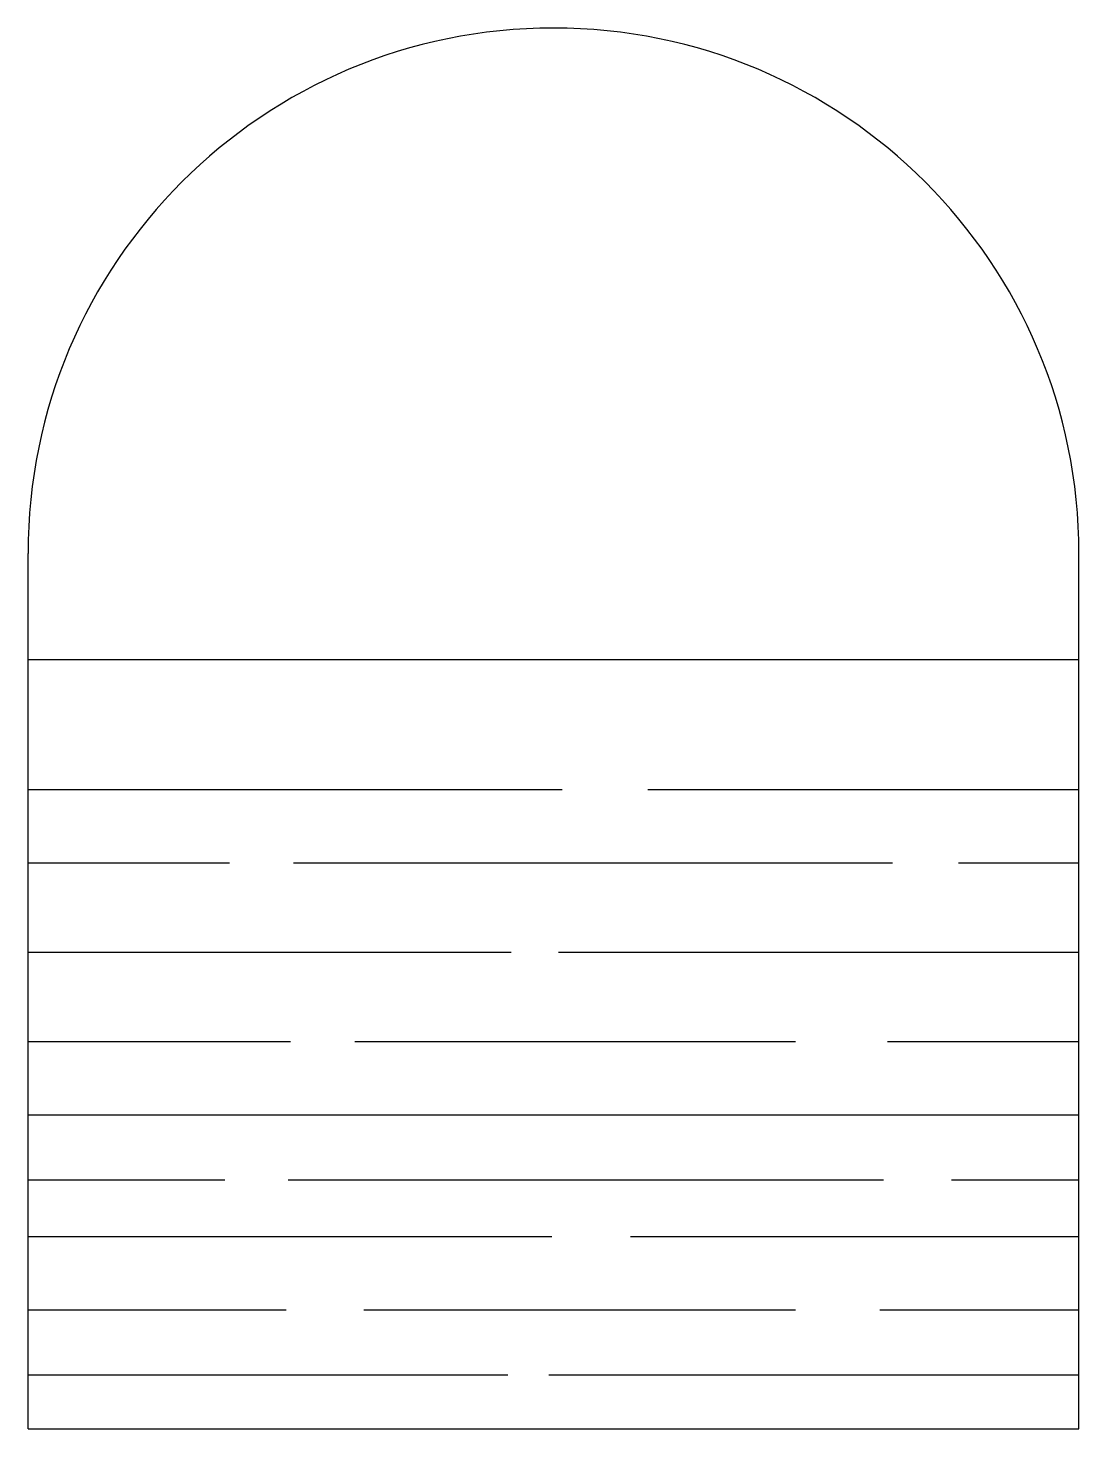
# Model space of a CAD drawing. Header units: millimetres. Extents: x -10099.685 to -10099.385, y 54.17 to 54.57.
import ezdxf

# ---------------------------------------------------------------- set-up
doc = ezdxf.new("R2010")
doc.units = ezdxf.units.MM
doc.header["$LTSCALE"] = 10
doc.layers.add('Tub_equipamentos', color=3, linetype='Continuous')

msp = doc.modelspace()

# ---------------------------------------------------------------- linework, layer by layer
at = {"layer": 'Tub_equipamentos'}
for p, q in [((-10099.68465, 54.16979), (-10099.68465, 54.41979)), ((-10099.38465, 54.16979), (-10099.38465, 54.41979)), ((-10099.68465, 54.38952), (-10099.38465, 54.38952)), ((-10099.68465, 54.16979), (-10099.38465, 54.16979))]:
    msp.add_line(p, q, dxfattribs=at)
at = {"layer": 'Tub_equipamentos', "color": 1}
for p, q in [((-10099.68465, 54.35237), (-10099.53221, 54.35237)), ((-10099.50774, 54.35237), (-10099.38465, 54.35237)), ((-10099.68465, 54.33148), (-10099.62717, 54.33148)), ((-10099.60885, 54.33148), (-10099.43789, 54.33148)), ((-10099.41906, 54.33148), (-10099.38465, 54.33148)), ((-10099.68465, 54.30595), (-10099.54673, 54.30595)), ((-10099.53326, 54.30595), (-10099.38465, 54.30595)), ((-10099.68465, 54.28041), (-10099.6097, 54.28041)), ((-10099.59133, 54.28041), (-10099.46555, 54.28041)), ((-10099.43932, 54.28041), (-10099.38465, 54.28041)), ((-10099.68465, 54.25952), (-10099.38465, 54.25952)), ((-10099.68465, 54.24095), (-10099.62845, 54.24095)), ((-10099.61037, 54.24095), (-10099.44042, 54.24095)), ((-10099.42104, 54.24095), (-10099.38465, 54.24095)), ((-10099.68465, 54.2247), (-10099.5351, 54.2247)), ((-10099.51269, 54.2247), (-10099.38465, 54.2247)), ((-10099.68465, 54.20381), (-10099.61099, 54.20381)), ((-10099.58878, 54.20381), (-10099.46555, 54.20381)), ((-10099.44146, 54.20381), (-10099.38465, 54.20381)), ((-10099.68465, 54.18524), (-10099.54764, 54.18524)), ((-10099.53599, 54.18524), (-10099.38465, 54.18524))]:
    msp.add_line(p, q, dxfattribs=at)
at = {"layer": 'Tub_equipamentos'}
msp.add_arc((-10099.53465, 54.41979), 0.15, 0, 180, dxfattribs=at)

doc.saveas('drawing.dxf')
